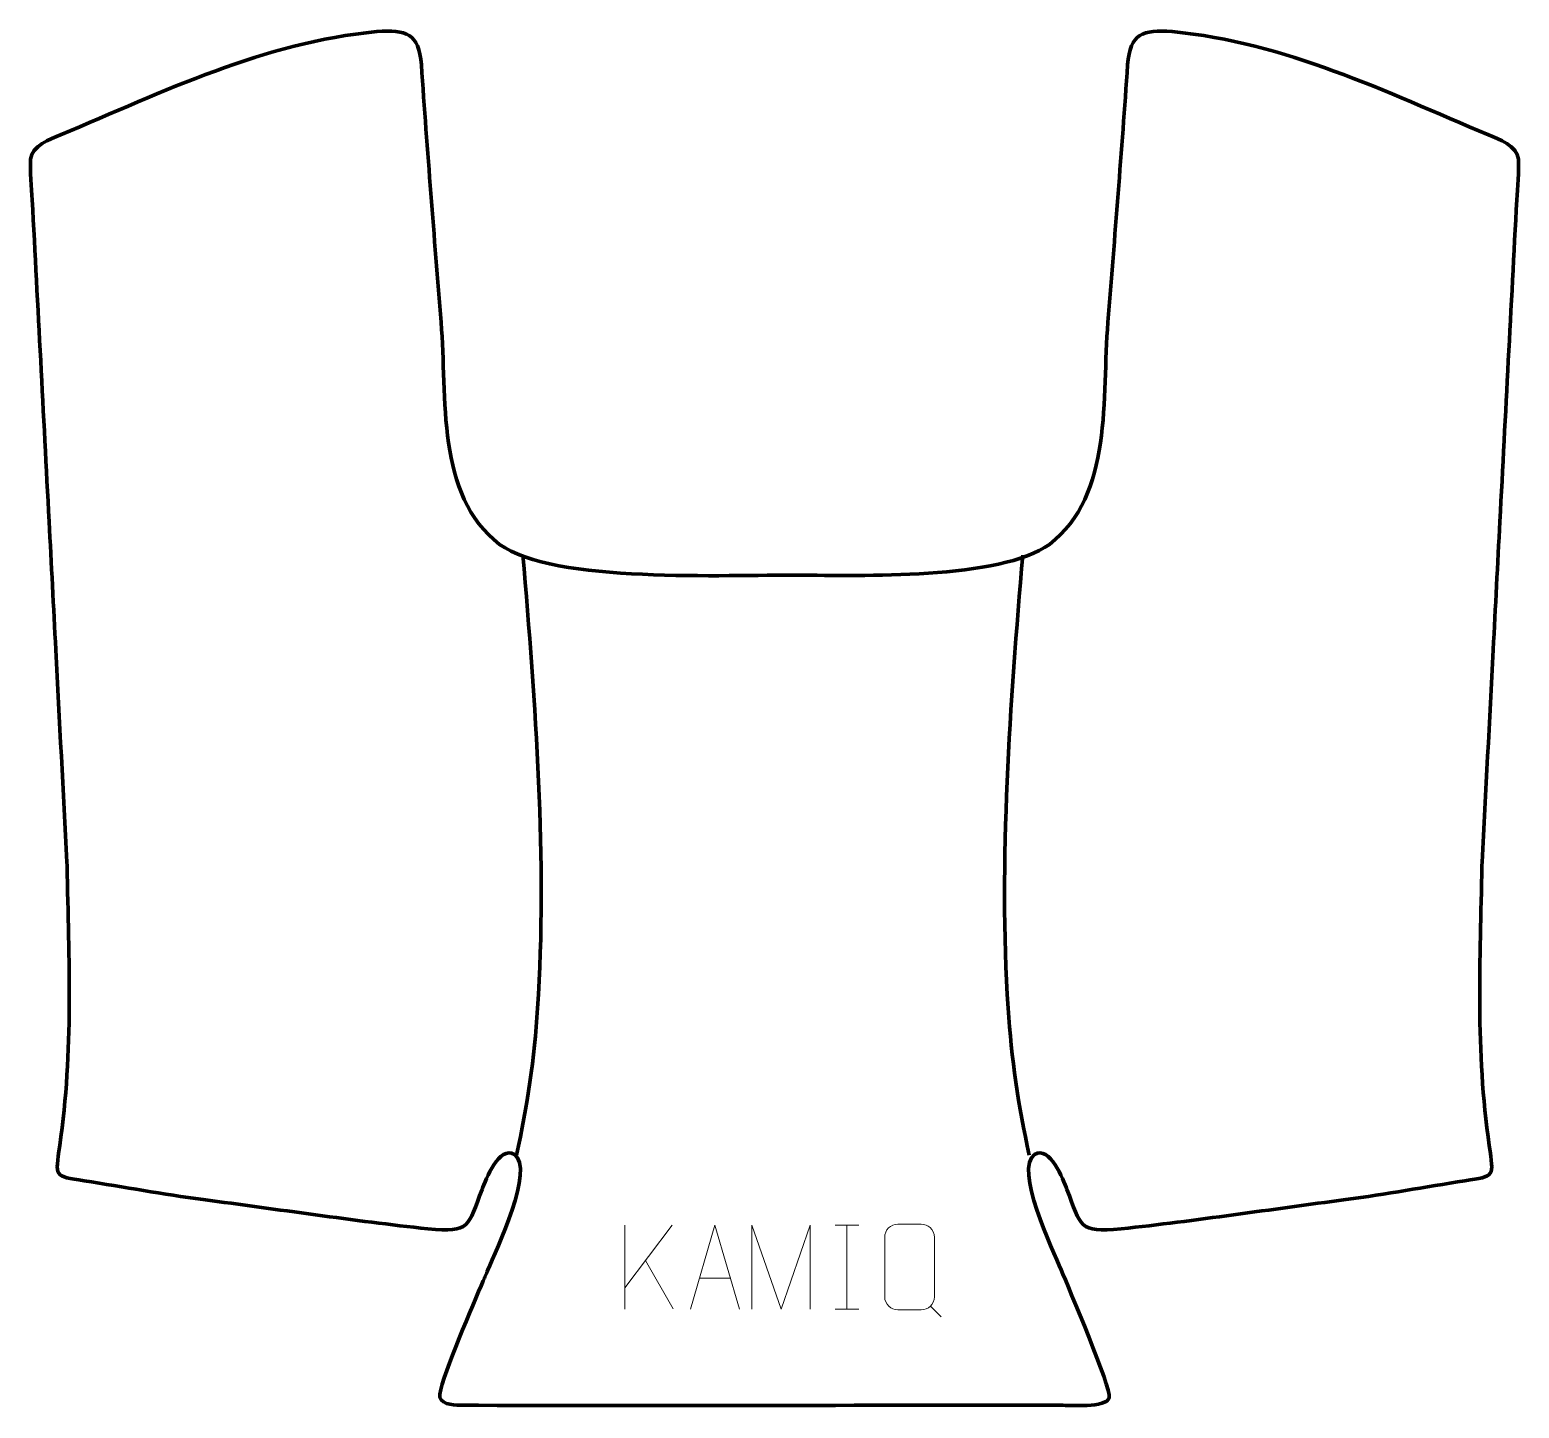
# Model space of a CAD drawing. Header units: millimetres. Extents: x 1139 to 1583, y 543 to 954.
import ezdxf

# ---------------------------------------------------------------- set-up
doc = ezdxf.new("R2010")
doc.units = ezdxf.units.MM
doc.header["$MEASUREMENT"] = 0
doc.layers.add('layer 2', color=7, linetype='Continuous')
doc.layers.add('layer 3', color=7, linetype='Continuous')

msp = doc.modelspace()

# ---------------------------------------------------------------- linework, layer by layer
at = {"layer": 'layer 2', "color": 142, "lineweight": 158}
for points in [[(1285.7787, 797.3716), (1289.4938, 753.874), (1293.0643, 705.7221), (1290.1621, 662.2381), (1290.1621, 662.2381), (1289.1622, 647.2552), (1287.1332, 633.0035), (1283.8446, 618.3651)], [(1434.9114, 797.3716), (1431.1963, 753.874), (1427.6258, 705.7221), (1430.528, 662.2381), (1430.528, 662.2381), (1431.528, 647.2552), (1433.5569, 633.0035), (1436.8455, 618.3651)]]:
    msp.add_open_spline(points, degree=3, knots=[0, 0, 0, 0, 0.33333333, 0.33333333, 0.33333333, 0.33333333, 1, 1, 1, 1], dxfattribs=at)
at = {"layer": 'layer 2', "color": 142, "lineweight": 9}
for points in [[(1316.1728, 597.5014), (1316.1728, 597.5014), (1316.1728, 572.3944), (1316.1728, 572.3944)], [(1330.3178, 597.5014), (1330.3178, 597.5014), (1316.1728, 578.747), (1316.1728, 578.747)], [(1378.9144, 597.5015), (1378.9144, 597.5015), (1385.9673, 597.5015), (1385.9673, 597.5015)], [(1382.4408, 597.5015), (1382.4408, 597.5015), (1382.4408, 572.3944), (1382.4408, 572.3944)], [(1330.6379, 572.4906), (1330.6379, 572.4906), (1322.3036, 586.8924), (1322.3036, 586.8924)], [(1338.4123, 581.7007), (1338.4123, 581.7007), (1347.7554, 581.7007), (1347.7554, 581.7007)], [(1407.3802, 573.3293), (1407.3802, 573.3293), (1410.5388, 570.1026), (1410.5388, 570.1026)], [(1378.9144, 572.3944), (1378.9144, 572.3944), (1385.9673, 572.3944), (1385.9673, 572.3944)]]:
    msp.add_open_spline(points, degree=3, dxfattribs=at)
for points, knots in [([(1335.7335, 572.3944), (1335.7335, 572.3944), (1342.9859, 597.5015), (1342.9859, 597.5015), (1342.9859, 597.5015), (1342.9859, 597.5015), (1350.4342, 572.3944), (1350.4342, 572.3944)], [0, 0, 0, 0, 0.33333333, 0.33333333, 0.33333333, 0.33333333, 1, 1, 1, 1]), ([(1354.0619, 572.3922), (1354.0619, 572.3922), (1354.0619, 597.5037), (1354.0619, 597.5037), (1354.0619, 597.5037), (1354.0619, 597.5037), (1362.8436, 572.3922), (1362.8436, 572.3922), (1362.8436, 572.3922), (1362.8436, 572.3922), (1371.4626, 597.5031), (1371.4626, 597.5031), (1371.4626, 597.5031), (1371.4626, 597.5031), (1371.4626, 572.3922), (1371.4626, 572.3922)], [0, 0, 0, 0, 0.2, 0.2, 0.2, 0.2, 0.4, 0.4, 0.4, 0.4, 0.6, 0.6, 0.6, 0.6, 1, 1, 1, 1]), ([(1397.6097, 597.7801), (1399.9395, 597.7801), (1402.2694, 597.7801), (1404.5993, 597.7801), (1404.5993, 597.7801), (1406.5492, 597.8166), (1408.5439, 596.2887), (1408.5706, 593.7919), (1408.5706, 593.7919), (1408.5703, 587.9052), (1408.5703, 582.0183), (1408.5706, 576.131), (1408.5706, 576.131), (1408.4307, 573.7511), (1406.7507, 572.2356), (1404.5993, 572.2244), (1404.5993, 572.2244), (1402.2635, 572.2249), (1399.9278, 572.2249), (1397.5925, 572.2244), (1397.5925, 572.2244), (1395.6641, 572.1166), (1393.6886, 574.0469), (1393.6999, 576.1132), (1393.6999, 576.1132), (1393.7002, 582.0234), (1393.7002, 587.9333), (1393.6999, 593.8428), (1393.6999, 593.8428), (1393.7041, 596.0328), (1395.4537, 597.7939), (1397.6097, 597.7801)], [0, 0, 0, 0, 0.11111111, 0.11111111, 0.11111111, 0.11111111, 0.22222222, 0.22222222, 0.22222222, 0.22222222, 0.33333333, 0.33333333, 0.33333333, 0.33333333, 0.44444444, 0.44444444, 0.44444444, 0.44444444, 0.55555556, 0.55555556, 0.55555556, 0.55555556, 0.66666667, 0.66666667, 0.66666667, 0.66666667, 0.77777778, 0.77777778, 0.77777778, 0.77777778, 1, 1, 1, 1])]:
    msp.add_open_spline(points, degree=3, knots=knots, dxfattribs=at)
at = {"layer": 'layer 3', "color": 242, "lineweight": 158}
msp.add_open_spline([(1275.3062, 584.1122), (1277.786, 590.0433), (1289.5075, 614.5988), (1283.2146, 618.5395), (1283.2146, 618.5395), (1278.6836, 621.3768), (1274.6934, 611.0572), (1273.5758, 608.1473), (1273.5758, 608.1473), (1269.3419, 597.122), (1270.1769, 595.2077), (1257.4374, 596.3643), (1257.4374, 596.3643), (1235.0979, 598.8075), (1212.6511, 602.1878), (1190.3483, 605.1219), (1190.3483, 605.1219), (1178.3552, 606.6937), (1166.7893, 608.832), (1154.8709, 610.7327), (1154.8709, 610.7327), (1145.7667, 612.1785), (1146.2271, 611.7105), (1147.5899, 621.2058), (1147.5899, 621.2058), (1151.6803, 649.7051), (1150.3313, 676.2383), (1149.7762, 704.7962), (1149.7762, 704.7962), (1149.7762, 704.7962), (1149.726, 705.7554), (1149.726, 705.7554), (1149.726, 705.7554), (1148.6221, 726.8564), (1147.518, 747.9575), (1146.414, 769.0585), (1146.414, 769.0585), (1145.745, 781.847), (1145.0758, 794.6356), (1144.4067, 807.4241), (1144.4067, 807.4241), (1142.734, 839.3969), (1141.0616, 871.3697), (1139.3883, 903.3425), (1139.3883, 903.3425), (1139.2156, 906.6414), (1138.6519, 912.2408), (1138.8901, 915.4921), (1138.8901, 915.4921), (1139.1777, 919.4189), (1144.8104, 921.4417), (1147.8573, 922.7193), (1147.8573, 922.7193), (1178.6781, 935.6435), (1208.4916, 950.3016), (1242.1419, 953.5221), (1242.1419, 953.5221), (1251.1395, 954.0581), (1254.614, 953.146), (1255.4767, 943.6113), (1255.4767, 943.6113), (1257.2563, 917.9935), (1259.2841, 892.396), (1261.3717, 866.8028), (1261.3717, 866.8028), (1263.1836, 844.5033), (1259.6491, 815.2514), (1278.8301, 800.5448), (1278.8301, 800.5448), (1294.8172, 788.8258), (1346.7405, 791.5445), (1367.9386, 791.3795), (1367.9386, 791.3795), (1385.9342, 791.2394), (1428.513, 790.0547), (1442.8345, 800.5448), (1442.8345, 800.5448), (1462.0155, 815.2515), (1458.481, 844.5033), (1460.2929, 866.8028), (1460.2929, 866.8028), (1462.3805, 892.396), (1464.4083, 917.9935), (1466.1879, 943.6113), (1466.1879, 943.6113), (1467.0506, 953.146), (1470.5251, 954.0581), (1479.5227, 953.5221), (1479.5227, 953.5221), (1513.173, 950.3016), (1542.9865, 935.6435), (1573.8073, 922.7193), (1573.8073, 922.7193), (1576.8542, 921.4417), (1582.4869, 919.4189), (1582.7745, 915.4921), (1582.7745, 915.4921), (1583.0127, 912.2408), (1582.449, 906.6414), (1582.2763, 903.3425), (1582.2763, 903.3425), (1580.603, 871.3697), (1578.9306, 839.3969), (1577.2579, 807.4241), (1577.2579, 807.4241), (1576.5888, 794.6356), (1575.9196, 781.847), (1575.2506, 769.0585), (1575.2506, 769.0585), (1574.1466, 747.9575), (1573.0425, 726.8564), (1571.9386, 705.7554), (1571.9386, 705.7554), (1571.9386, 705.7554), (1571.8884, 704.7962), (1571.8884, 704.7962), (1571.8884, 704.7962), (1571.3333, 676.2383), (1569.9843, 649.7051), (1574.0747, 621.2058), (1574.0747, 621.2058), (1575.4375, 611.7105), (1575.8979, 612.1785), (1566.7937, 610.7327), (1566.7937, 610.7327), (1554.8753, 608.832), (1543.3094, 606.6937), (1531.3163, 605.1219), (1531.3163, 605.1219), (1509.0135, 602.1878), (1486.5667, 598.8075), (1464.2272, 596.3643), (1464.2272, 596.3643), (1451.4877, 595.2077), (1452.3227, 597.122), (1448.0888, 608.1473), (1448.0888, 608.1473), (1446.9712, 611.0572), (1442.981, 621.3768), (1438.45, 618.5395), (1438.45, 618.5395), (1432.1571, 614.5988), (1443.8786, 590.0433), (1446.3584, 584.1122), (1446.3584, 584.1122), (1448.4609, 579.0938), (1461.4172, 548.7359), (1460.6859, 546.0036), (1460.6859, 546.0036), (1459.8482, 542.8741), (1448.9012, 543.7567), (1446.2835, 543.7592), (1446.2835, 543.7592), (1386.5026, 543.8161), (1326.6626, 543.5432), (1266.894, 543.7594), (1266.894, 543.7594), (1264.8784, 543.7667), (1260.4619, 544.1375), (1260.9743, 547.0872), (1260.9743, 547.0872), (1262.0873, 553.493), (1270.9558, 573.8114), (1273.9278, 580.8471), (1273.9278, 580.8471), (1274.3875, 581.9353), (1274.8488, 583.0229), (1275.3062, 584.1122)], degree=3, knots=[0, 0, 0, 0, 0.02325581, 0.02325581, 0.02325581, 0.02325581, 0.04651163, 0.04651163, 0.04651163, 0.04651163, 0.06976744, 0.06976744, 0.06976744, 0.06976744, 0.09302326, 0.09302326, 0.09302326, 0.09302326, 0.11627907, 0.11627907, 0.11627907, 0.11627907, 0.13953488, 0.13953488, 0.13953488, 0.13953488, 0.1627907, 0.1627907, 0.1627907, 0.1627907, 0.18604651, 0.18604651, 0.18604651, 0.18604651, 0.20930233, 0.20930233, 0.20930233, 0.20930233, 0.23255814, 0.23255814, 0.23255814, 0.23255814, 0.25581395, 0.25581395, 0.25581395, 0.25581395, 0.27906977, 0.27906977, 0.27906977, 0.27906977, 0.30232558, 0.30232558, 0.30232558, 0.30232558, 0.3255814, 0.3255814, 0.3255814, 0.3255814, 0.34883721, 0.34883721, 0.34883721, 0.34883721, 0.37209302, 0.37209302, 0.37209302, 0.37209302, 0.39534884, 0.39534884, 0.39534884, 0.39534884, 0.41860465, 0.41860465, 0.41860465, 0.41860465, 0.44186047, 0.44186047, 0.44186047, 0.44186047, 0.46511628, 0.46511628, 0.46511628, 0.46511628, 0.48837209, 0.48837209, 0.48837209, 0.48837209, 0.51162791, 0.51162791, 0.51162791, 0.51162791, 0.53488372, 0.53488372, 0.53488372, 0.53488372, 0.55813953, 0.55813953, 0.55813953, 0.55813953, 0.58139535, 0.58139535, 0.58139535, 0.58139535, 0.60465116, 0.60465116, 0.60465116, 0.60465116, 0.62790698, 0.62790698, 0.62790698, 0.62790698, 0.65116279, 0.65116279, 0.65116279, 0.65116279, 0.6744186, 0.6744186, 0.6744186, 0.6744186, 0.69767442, 0.69767442, 0.69767442, 0.69767442, 0.72093023, 0.72093023, 0.72093023, 0.72093023, 0.74418605, 0.74418605, 0.74418605, 0.74418605, 0.76744186, 0.76744186, 0.76744186, 0.76744186, 0.79069767, 0.79069767, 0.79069767, 0.79069767, 0.81395349, 0.81395349, 0.81395349, 0.81395349, 0.8372093, 0.8372093, 0.8372093, 0.8372093, 0.86046512, 0.86046512, 0.86046512, 0.86046512, 0.88372093, 0.88372093, 0.88372093, 0.88372093, 0.90697674, 0.90697674, 0.90697674, 0.90697674, 0.93023256, 0.93023256, 0.93023256, 0.93023256, 0.95348837, 0.95348837, 0.95348837, 0.95348837, 1, 1, 1, 1], dxfattribs=at)

doc.saveas('drawing.dxf')
